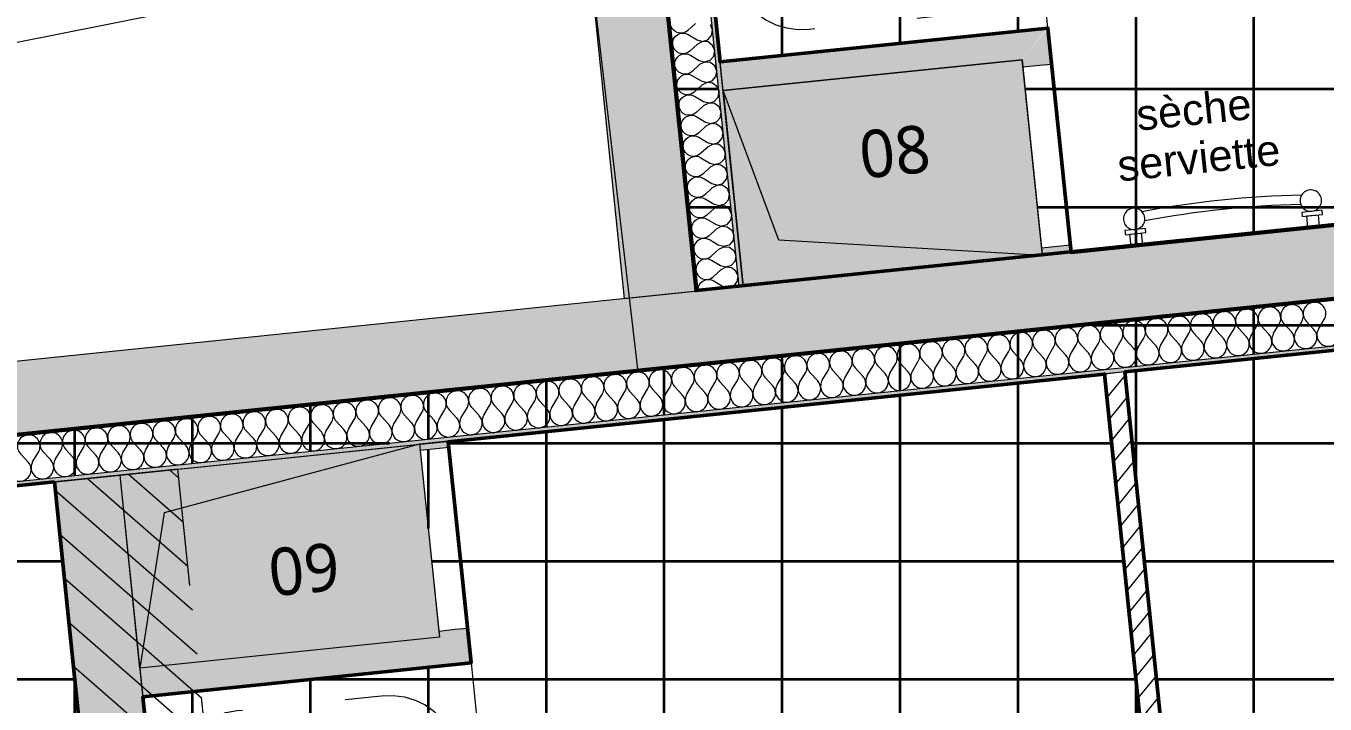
# Model space of a CAD drawing. Header units: metres. Extents: x 399 to 3028, y -427 to 863.
# Drawn here: x 720.035 to 723.186, y -309.528 to -307.885 of the extents above; entities that cross this region are included whole.
import ezdxf

# ---------------------------------------------------------------- set-up
doc = ezdxf.new("R2010")
doc.units = ezdxf.units.M
doc.linetypes.add('IMPORT-Lignes cachées _9_', pattern=[0.978056, 0.705556, -0.2725])
doc.linetypes.add('IMPORT-Traits plan _6_', pattern=[0.5, 0.25, -0.25])
for name, color, linetype, lineweight in [('01-Dalles_3D_Stylo_No__1', 250, 'Continuous', 9), ('01-Hatch poutres_Stylo_No__1', 250, 'Continuous', 9), ('01-Murs LOGTS', 250, 'Continuous', 9), ('01-Murs LOGTS_Stylo_No__1', 250, 'Continuous', 9), ('01-Murs LOGTS_Stylo_No__2', 8, 'Continuous', 9), ('01-Murs_structure', 250, 'Continuous', 9), ('01-Murs_structure_Stylo_No__1', 250, 'Continuous', 9), ('01-Murs_structure_Stylo_No__2', 8, 'Continuous', 9), ('01-Poutres_structure_Stylo_No__1', 250, 'Continuous', 9), ('02-Cloisons_2nd oeuvre', 250, 'Continuous', 9), ('02-Cloisons_2nd oeuvre_Stylo_No__1', 250, 'Continuous', 9), ('02-Gaines numerotées_Stylo_No__1', 250, 'Continuous', 9), ('02-Gaines numerotées_Stylo_No__2', 8, 'Continuous', 9), ('02-Gaines numerotées_Stylo_No__83', 7, 'Continuous', 18), ('03-Mobilier 2D_2D_Stylo_No__1', 250, 'Continuous', 9), ('03-Radiateurs_Stylo_No__1', 250, 'Continuous', 9), ('05-2D Divers_2D_Stylo_No__1', 250, 'Continuous', 9), ('06-SHAB pièces 50_Stylo_No__102', 71, 'Continuous', 50), ('AES-Charge', 5, 'Continuous', 35), ('Plan De Charge - PH R_1_dwg', 8, 'Continuous', 9)]:
    doc.layers.add(name, color=color, linetype=linetype, lineweight=lineweight)
doc.styles.add('Arial_4', font='arial.ttf', dxfattribs={"height": 0.075})
doc.styles.add('Malgun Gothic Semilight', font='malgunsl.ttf', dxfattribs={"height": 0.115})
pattern_1 = [(0, (46.337, 45.172), (0, 0.286), []), (90, (46.337, 45.172), (-0.286, 2e-17), [])]

# ---------------------------------------------------------------- blocks, each defined once
blk = doc.blocks.new('Plan De Charge - PH R_1_dwg__X16-779155-Plan De Charge - PH R_1 1_100')
at = {"layer": '01-Murs_structure_Stylo_No__2'}
for p, q in [((372.0271, -308.6197), (372.0413, -308.5962)), ((371.7536, -308.6479), (371.7677, -308.6244)), ((371.7973, -308.6434), (371.7787, -308.6232)), ((371.8083, -308.6423), (371.8224, -308.6187)), ((371.852, -308.6378), (371.8334, -308.6176)), ((371.863, -308.6367), (371.8771, -308.6131)), ((371.9068, -308.6322), (371.8881, -308.612)), ((371.9177, -308.631), (371.9319, -308.6075)), ((371.9615, -308.6265), (371.9428, -308.6063)), ((371.9724, -308.6254), (371.9866, -308.6018)), ((372.0162, -308.6209), (371.9975, -308.6007)), ((371.4253, -308.6818), (371.4395, -308.6582)), ((371.4691, -308.6773), (371.4504, -308.6571)), ((371.48, -308.6761), (371.4942, -308.6526)), ((371.5238, -308.6716), (371.5051, -308.6514)), ((371.5347, -308.6705), (371.5489, -308.6469)), ((371.5785, -308.666), (371.5598, -308.6458)), ((371.5894, -308.6649), (371.6036, -308.6413)), ((371.6332, -308.6604), (371.6145, -308.6402)), ((371.6441, -308.6592), (371.6583, -308.6356)), ((371.6879, -308.6547), (371.6692, -308.6345)), ((371.6989, -308.6536), (371.713, -308.63)), ((371.7426, -308.6491), (371.724, -308.6289)), ((371.1408, -308.7111), (371.1221, -308.6909)), ((371.1518, -308.71), (371.1659, -308.6864)), ((371.1955, -308.7055), (371.1769, -308.6853)), ((371.2065, -308.7043), (371.2206, -308.6808)), ((371.2502, -308.6998), (371.2316, -308.6796)), ((371.2612, -308.6987), (371.2753, -308.6751)), ((371.3049, -308.6942), (371.2863, -308.674)), ((371.3159, -308.6931), (371.33, -308.6695)), ((371.3597, -308.6885), (371.341, -308.6684)), ((371.3706, -308.6874), (371.3848, -308.6638)), ((371.4144, -308.6829), (371.3957, -308.6627)), ((370.8235, -308.7438), (370.8377, -308.7202)), ((370.8673, -308.7393), (370.8486, -308.7191)), ((370.8782, -308.7382), (370.8924, -308.7146)), ((370.922, -308.7337), (370.9033, -308.7135)), ((370.9329, -308.7325), (370.9471, -308.709)), ((370.9767, -308.728), (370.958, -308.7078)), ((370.9876, -308.7269), (371.0018, -308.7033)), ((371.0314, -308.7224), (371.0127, -308.7022)), ((371.0423, -308.7213), (371.0565, -308.6977)), ((371.0861, -308.7167), (371.0674, -308.6966)), ((371.097, -308.7156), (371.1112, -308.692)), ((370.4952, -308.7777), (370.5094, -308.7541)), ((370.539, -308.7731), (370.5203, -308.7529)), ((370.5499, -308.772), (370.5641, -308.7484)), ((370.5937, -308.7675), (370.575, -308.7473)), ((370.6047, -308.7664), (370.6188, -308.7428)), ((370.6484, -308.7619), (370.6298, -308.7417)), ((370.6594, -308.7607), (370.6735, -308.7372)), ((370.7031, -308.7562), (370.6845, -308.736)), ((370.7141, -308.7551), (370.7282, -308.7315)), ((370.7578, -308.7506), (370.7392, -308.7304)), ((370.7688, -308.7495), (370.7829, -308.7259)), ((370.8126, -308.7449), (370.7939, -308.7248)), ((370.2217, -308.8058), (370.2358, -308.7823)), ((370.2654, -308.8013), (370.2468, -308.7811)), ((370.2764, -308.8002), (370.2905, -308.7766)), ((370.3202, -308.7957), (370.3015, -308.7755)), ((370.3311, -308.7946), (370.3453, -308.771)), ((370.3749, -308.7901), (370.3562, -308.7699)), ((370.3858, -308.7889), (370.4, -308.7654)), ((370.4296, -308.7844), (370.4109, -308.7642)), ((370.4405, -308.7833), (370.4547, -308.7597)), ((370.4843, -308.7788), (370.4656, -308.7586)), ((369.8934, -308.8397), (369.9076, -308.8161)), ((369.9372, -308.8352), (369.9185, -308.815)), ((369.9481, -308.834), (369.9623, -308.8105)), ((369.9919, -308.8295), (369.9732, -308.8093)), ((370.0028, -308.8284), (370.017, -308.8048)), ((370.0466, -308.8239), (370.0279, -308.8037)), ((370.0576, -308.8228), (370.0717, -308.7992)), ((370.1013, -308.8183), (370.0827, -308.7981)), ((370.1123, -308.8171), (370.1264, -308.7936)), ((370.156, -308.8126), (370.1374, -308.7924)), ((370.167, -308.8115), (370.1811, -308.7879)), ((370.2107, -308.807), (370.1921, -308.7868)), ((369.6199, -308.8679), (369.634, -308.8443)), ((369.6636, -308.8634), (369.645, -308.8432)), ((369.6746, -308.8622), (369.6887, -308.8387)), ((369.7183, -308.8577), (369.6997, -308.8375)), ((369.7293, -308.8566), (369.7434, -308.833)), ((369.7731, -308.8521), (369.7544, -308.8319)), ((369.784, -308.851), (369.7982, -308.8274)), ((369.8278, -308.8465), (369.8091, -308.8263)), ((369.8387, -308.8453), (369.8529, -308.8217)), ((369.8825, -308.8408), (369.8638, -308.8206)), ((369.2916, -308.9017), (369.3058, -308.8781)), ((369.3354, -308.8972), (369.3167, -308.877)), ((369.3463, -308.8961), (369.3605, -308.8725)), ((369.3901, -308.8916), (369.3714, -308.8714)), ((369.401, -308.8904), (369.4152, -308.8669)), ((369.4448, -308.8859), (369.4261, -308.8657)), ((369.4557, -308.8848), (369.4699, -308.8612)), ((369.4995, -308.8803), (369.4808, -308.8601)), ((369.5104, -308.8792), (369.5246, -308.8556)), ((369.5542, -308.8746), (369.5355, -308.8545)), ((369.5652, -308.8735), (369.5793, -308.8499)), ((369.6089, -308.869), (369.5903, -308.8488)), ((369.0071, -308.931), (368.9884, -308.9108)), ((369.0181, -308.9299), (369.0322, -308.9063)), ((369.0618, -308.9254), (369.0432, -308.9052)), ((369.0728, -308.9243), (369.0869, -308.9007)), ((369.1165, -308.9198), (369.0979, -308.8996)), ((369.1275, -308.9186), (369.1416, -308.8951)), ((369.1712, -308.9141), (369.1526, -308.8939)), ((369.1822, -308.913), (369.1963, -308.8894)), ((369.226, -308.9085), (369.2073, -308.8883)), ((369.2369, -308.9074), (369.2511, -308.8838)), ((369.2807, -308.9028), (369.262, -308.8827)), ((368.8977, -308.9423), (368.879, -308.9221)), ((368.9086, -308.9412), (368.9228, -308.9176)), ((368.9524, -308.9367), (368.9337, -308.9165)), ((368.9633, -308.9356), (368.9775, -308.912))]:
    blk.add_line(p, q, dxfattribs=at)
for centre, start, end in [((371.963, -308.5877), 95.8851, 222.755), ((371.963, -308.5877), 329.0152, 95.8851), ((372.0177, -308.582), 95.8851, 222.755), ((372.0177, -308.582), 329.0152, 95.8851), ((371.6347, -308.6215), 95.8851, 222.755), ((371.6347, -308.6215), 329.0152, 95.8851), ((371.6894, -308.6159), 95.8851, 222.755), ((371.6894, -308.6159), 329.0152, 95.8851), ((371.7441, -308.6102), 95.8851, 222.755), ((371.7441, -308.6102), 329.0152, 95.8851), ((371.7989, -308.6046), 95.8851, 222.755), ((371.7989, -308.6046), 329.0152, 95.8851), ((371.8536, -308.5989), 95.8851, 222.755), ((371.8536, -308.5989), 329.0152, 95.8851), ((371.9083, -308.5933), 95.8851, 222.755), ((371.9083, -308.5933), 329.0152, 95.8851), ((371.3065, -308.6553), 95.8851, 222.755), ((371.3065, -308.6553), 329.0152, 95.8851), ((371.3612, -308.6497), 95.8851, 222.755), ((371.3612, -308.6497), 329.0152, 95.8851), ((371.4159, -308.644), 95.8851, 222.755), ((371.4159, -308.644), 329.0152, 95.8851), ((371.4706, -308.6384), 95.8851, 222.755), ((371.4706, -308.6384), 329.0152, 95.8851), ((371.5253, -308.6328), 95.8851, 222.755), ((371.5253, -308.6328), 329.0152, 95.8851), ((371.58, -308.6271), 95.8851, 222.755), ((371.58, -308.6271), 329.0152, 95.8851), ((371.9413, -308.6452), 149.0152, 42.755), ((371.996, -308.6395), 149.0152, 42.755), ((372.0507, -308.6339), 149.0152, 42.755), ((371.0329, -308.6835), 95.8851, 222.755), ((371.0329, -308.6835), 329.0152, 95.8851), ((371.0876, -308.6779), 95.8851, 222.755), ((371.0876, -308.6779), 329.0152, 95.8851), ((371.1423, -308.6722), 95.8851, 222.755), ((371.1423, -308.6722), 329.0152, 95.8851), ((371.197, -308.6666), 95.8851, 222.755), ((371.197, -308.6666), 329.0152, 95.8851), ((371.2518, -308.661), 95.8851, 222.755), ((371.2518, -308.661), 329.0152, 95.8851), ((371.6677, -308.6734), 149.0152, 42.755), ((371.7224, -308.6677), 149.0152, 42.755), ((371.7771, -308.6621), 149.0152, 42.755), ((371.8319, -308.6565), 149.0152, 42.755), ((371.8866, -308.6508), 149.0152, 42.755), ((370.7047, -308.7174), 95.8851, 222.755), ((370.7047, -308.7174), 329.0152, 95.8851), ((370.7594, -308.7117), 95.8851, 222.755), ((370.7594, -308.7117), 329.0152, 95.8851), ((370.8141, -308.7061), 95.8851, 222.755), ((370.8141, -308.7061), 329.0152, 95.8851), ((370.8688, -308.7004), 95.8851, 222.755), ((370.8688, -308.7004), 329.0152, 95.8851), ((370.9235, -308.6948), 95.8851, 222.755), ((370.9235, -308.6948), 329.0152, 95.8851), ((370.9782, -308.6892), 95.8851, 222.755), ((370.9782, -308.6892), 329.0152, 95.8851), ((371.3395, -308.7072), 149.0152, 42.755), ((371.3942, -308.7016), 149.0152, 42.755), ((371.4489, -308.6959), 149.0152, 42.755), ((371.5036, -308.6903), 149.0152, 42.755), ((371.5583, -308.6847), 149.0152, 42.755), ((371.613, -308.679), 149.0152, 42.755), ((370.4311, -308.7456), 95.8851, 222.755), ((370.4311, -308.7456), 329.0152, 95.8851), ((370.4858, -308.7399), 95.8851, 222.755), ((370.4858, -308.7399), 329.0152, 95.8851), ((370.5405, -308.7343), 95.8851, 222.755), ((370.5405, -308.7343), 329.0152, 95.8851), ((370.5952, -308.7286), 95.8851, 222.755), ((370.5952, -308.7286), 329.0152, 95.8851), ((370.6499, -308.723), 95.8851, 222.755), ((370.6499, -308.723), 329.0152, 95.8851), ((371.0112, -308.7411), 149.0152, 42.755), ((371.0659, -308.7354), 149.0152, 42.755), ((371.1206, -308.7298), 149.0152, 42.755), ((371.1753, -308.7241), 149.0152, 42.755), ((371.23, -308.7185), 149.0152, 42.755), ((371.2847, -308.7129), 149.0152, 42.755), ((370.1028, -308.7794), 95.8851, 222.755), ((370.1028, -308.7794), 329.0152, 95.8851), ((370.1576, -308.7738), 95.8851, 222.755), ((370.1576, -308.7738), 329.0152, 95.8851), ((370.2123, -308.7681), 95.8851, 222.755), ((370.2123, -308.7681), 329.0152, 95.8851), ((370.267, -308.7625), 95.8851, 222.755), ((370.267, -308.7625), 329.0152, 95.8851), ((370.3217, -308.7568), 95.8851, 222.755), ((370.3217, -308.7568), 329.0152, 95.8851), ((370.3764, -308.7512), 95.8851, 222.755), ((370.3764, -308.7512), 329.0152, 95.8851), ((370.7376, -308.7693), 149.0152, 42.755), ((370.7924, -308.7636), 149.0152, 42.755), ((370.8471, -308.758), 149.0152, 42.755), ((370.9018, -308.7523), 149.0152, 42.755), ((370.9565, -308.7467), 149.0152, 42.755), ((369.8293, -308.8076), 95.8851, 222.755), ((369.8293, -308.8076), 329.0152, 95.8851), ((369.884, -308.802), 95.8851, 222.755), ((369.884, -308.802), 329.0152, 95.8851), ((369.9387, -308.7963), 95.8851, 222.755), ((369.9387, -308.7963), 329.0152, 95.8851), ((369.9934, -308.7907), 95.8851, 222.755), ((369.9934, -308.7907), 329.0152, 95.8851), ((370.0481, -308.785), 95.8851, 222.755), ((370.0481, -308.785), 329.0152, 95.8851), ((370.4094, -308.8031), 149.0152, 42.755), ((370.4641, -308.7974), 149.0152, 42.755), ((370.5188, -308.7918), 149.0152, 42.755), ((370.5735, -308.7862), 149.0152, 42.755), ((370.6282, -308.7805), 149.0152, 42.755), ((370.6829, -308.7749), 149.0152, 42.755), ((369.501, -308.8414), 95.8851, 222.755), ((369.501, -308.8414), 329.0152, 95.8851), ((369.5557, -308.8358), 95.8851, 222.755), ((369.5557, -308.8358), 329.0152, 95.8851), ((369.6105, -308.8301), 95.8851, 222.755), ((369.6105, -308.8301), 329.0152, 95.8851), ((369.6652, -308.8245), 95.8851, 222.755), ((369.6652, -308.8245), 329.0152, 95.8851), ((369.7199, -308.8189), 95.8851, 222.755), ((369.7199, -308.8189), 329.0152, 95.8851), ((369.7746, -308.8132), 95.8851, 222.755), ((369.7746, -308.8132), 329.0152, 95.8851), ((370.1358, -308.8313), 149.0152, 42.755), ((370.1905, -308.8256), 149.0152, 42.755), ((370.2453, -308.82), 149.0152, 42.755), ((370.3, -308.8144), 149.0152, 42.755), ((370.3547, -308.8087), 149.0152, 42.755), ((369.1728, -308.8753), 95.8851, 222.755), ((369.1728, -308.8753), 329.0152, 95.8851), ((369.2275, -308.8696), 95.8851, 222.755), ((369.2275, -308.8696), 329.0152, 95.8851), ((369.2822, -308.864), 95.8851, 222.755), ((369.2822, -308.864), 329.0152, 95.8851), ((369.3369, -308.8583), 95.8851, 222.755), ((369.3369, -308.8583), 329.0152, 95.8851), ((369.3916, -308.8527), 95.8851, 222.755), ((369.3916, -308.8527), 329.0152, 95.8851), ((369.4463, -308.8471), 95.8851, 222.755), ((369.4463, -308.8471), 329.0152, 95.8851), ((369.8076, -308.8651), 149.0152, 42.755), ((369.8623, -308.8595), 149.0152, 42.755), ((369.917, -308.8538), 149.0152, 42.755), ((369.9717, -308.8482), 149.0152, 42.755), ((370.0264, -308.8426), 149.0152, 42.755), ((370.0811, -308.8369), 149.0152, 42.755), ((368.8992, -308.9035), 95.8851, 222.755), ((368.8992, -308.9035), 329.0152, 95.8851), ((368.9539, -308.8978), 95.8851, 222.755), ((368.9539, -308.8978), 329.0152, 95.8851), ((369.0086, -308.8922), 95.8851, 222.755), ((369.0086, -308.8922), 329.0152, 95.8851), ((369.0634, -308.8865), 95.8851, 222.755), ((369.0634, -308.8865), 329.0152, 95.8851), ((369.1181, -308.8809), 95.8851, 222.755), ((369.1181, -308.8809), 329.0152, 95.8851), ((369.534, -308.8933), 149.0152, 42.755), ((369.5887, -308.8877), 149.0152, 42.755), ((369.6434, -308.882), 149.0152, 42.755), ((369.6982, -308.8764), 149.0152, 42.755), ((369.7529, -308.8708), 149.0152, 42.755), ((369.2058, -308.9272), 149.0152, 42.755), ((369.2605, -308.9215), 149.0152, 42.755), ((369.3152, -308.9159), 149.0152, 42.755), ((369.3699, -308.9102), 149.0152, 42.755), ((369.4246, -308.9046), 149.0152, 42.755), ((369.4793, -308.899), 149.0152, 42.755), ((368.8775, -308.961), 149.0152, 42.755), ((368.9322, -308.9553), 149.0152, 42.755), ((368.9869, -308.9497), 149.0152, 42.755), ((369.0416, -308.9441), 149.0152, 42.755), ((369.0963, -308.9384), 149.0152, 42.755), ((369.1511, -308.9328), 149.0152, 42.755)]:
    blk.add_arc(centre, 0.0275, start, end, dxfattribs=at)
blk = doc.blocks.new('Plan De Charge - PH R_1_dwg__X204-779373-Plan De Charge - PH R_1 1_100')
at = {"layer": '01-Murs LOGTS_Stylo_No__2', "flags": 128}
for points in [[(370.4977, -307.8961), (370.492, -307.9001), (370.4855, -307.9023), (370.4786, -307.9027), (370.4719, -307.9012), (370.4658, -307.8979), (370.4609, -307.893), (370.4575, -307.8871), (370.4558, -307.8804)], [(370.5028, -307.9459), (370.4971, -307.9498), (370.4906, -307.9521), (370.4837, -307.9524), (370.477, -307.9509), (370.471, -307.9476), (370.466, -307.9428), (370.4626, -307.9368), (370.461, -307.9301), (370.4612, -307.9232), (370.4633, -307.9166), (370.4672, -307.9109), (370.4724, -307.9064), (370.4787, -307.9036), (370.4855, -307.9025), (370.4923, -307.9034), (370.4987, -307.9061), (370.5201, -307.9189), (370.5333, -307.9225), (370.5464, -307.9186), (370.5555, -307.9084), (370.5579, -307.8949), (370.5528, -307.8823)], [(370.516, -307.8792), (370.4977, -307.8961)], [(370.5079, -307.9956), (370.5023, -307.9995), (370.4958, -308.0018), (370.4889, -308.0022), (370.4822, -308.0006), (370.4761, -307.9973), (370.4712, -307.9925), (370.4678, -307.9865), (370.4661, -307.9798), (370.4663, -307.9729), (370.4685, -307.9664), (370.4723, -307.9606), (370.4776, -307.9562), (370.4838, -307.9533), (370.4906, -307.9523), (370.4975, -307.9531), (370.5038, -307.9558), (370.5253, -307.9687), (370.5385, -307.9722), (370.5516, -307.9683), (370.5606, -307.9581), (370.563, -307.9447), (370.5579, -307.932), (370.547, -307.9239), (370.5333, -307.9227), (370.5212, -307.9289), (370.5028, -307.9459)], [(370.5131, -308.0453), (370.5074, -308.0493), (370.5009, -308.0515), (370.494, -308.0519), (370.4873, -308.0504), (370.4812, -308.0471), (370.4763, -308.0423), (370.4729, -308.0363), (370.4712, -308.0296), (370.4715, -308.0227), (370.4736, -308.0161), (370.4774, -308.0104), (370.4827, -308.0059), (370.489, -308.003), (370.4958, -308.002), (370.5026, -308.0029), (370.509, -308.0056), (370.5304, -308.0184), (370.5436, -308.022), (370.5567, -308.0181), (370.5658, -308.0079), (370.5681, -307.9944), (370.5631, -307.9817), (370.5521, -307.9736), (370.5385, -307.9724), (370.5263, -307.9786), (370.5079, -307.9956)], [(370.5182, -308.0951), (370.5126, -308.099), (370.506, -308.1013), (370.4992, -308.1016), (370.4924, -308.1001), (370.4864, -308.0968), (370.4815, -308.092), (370.478, -308.086), (370.4764, -308.0793), (370.4766, -308.0724), (370.4787, -308.0658), (370.4826, -308.0601), (370.4878, -308.0556), (370.4941, -308.0528), (370.5009, -308.0517), (370.5078, -308.0526), (370.5141, -308.0553), (370.5356, -308.0682), (370.5487, -308.0717), (370.5618, -308.0678), (370.5709, -308.0576), (370.5733, -308.0441), (370.5682, -308.0315), (370.5572, -308.0233), (370.5436, -308.0222), (370.5314, -308.0284), (370.5131, -308.0453)], [(370.5234, -308.1448), (370.5177, -308.1488), (370.5112, -308.151), (370.5043, -308.1514), (370.4976, -308.1499), (370.4915, -308.1466), (370.4866, -308.1417), (370.4832, -308.1357), (370.4815, -308.129), (370.4818, -308.1221), (370.4839, -308.1156), (370.4877, -308.1098), (370.493, -308.1054), (370.4992, -308.1025), (370.5061, -308.1015), (370.5129, -308.1023), (370.5193, -308.105), (370.5407, -308.1179), (370.5539, -308.1215), (370.567, -308.1175), (370.5761, -308.1073), (370.5784, -308.0939), (370.5734, -308.0812), (370.5624, -308.0731), (370.5488, -308.0719), (370.5366, -308.0781), (370.5182, -308.0951)], [(370.5285, -308.1945), (370.5229, -308.1985), (370.5163, -308.2007), (370.5094, -308.2011), (370.5027, -308.1996), (370.4967, -308.1963), (370.4917, -308.1915), (370.4883, -308.1855), (370.4867, -308.1788), (370.4869, -308.1719), (370.489, -308.1653), (370.4929, -308.1596), (370.4981, -308.1551), (370.5044, -308.1522), (370.5112, -308.1512), (370.5181, -308.1521), (370.5244, -308.1548), (370.5458, -308.1676), (370.559, -308.1712), (370.5721, -308.1673), (370.5812, -308.1571), (370.5836, -308.1436), (370.5785, -308.1309), (370.5675, -308.1228), (370.5539, -308.1217), (370.5417, -308.1278), (370.5234, -308.1448)], [(370.5337, -308.2443), (370.528, -308.2482), (370.5215, -308.2505), (370.5146, -308.2508), (370.5079, -308.2493), (370.5018, -308.246), (370.4969, -308.2412), (370.4935, -308.2352), (370.4918, -308.2285), (370.4921, -308.2216), (370.4942, -308.215), (370.498, -308.2093), (370.5033, -308.2048), (370.5095, -308.202), (370.5163, -308.2009), (370.5232, -308.2018), (370.5295, -308.2045), (370.551, -308.2174), (370.5642, -308.2209), (370.5773, -308.217), (370.5863, -308.2068), (370.5887, -308.1934), (370.5836, -308.1807), (370.5727, -308.1725), (370.559, -308.1714), (370.5469, -308.1776), (370.5285, -308.1945)], [(370.5388, -308.294), (370.5331, -308.298), (370.5266, -308.3002), (370.5197, -308.3006), (370.513, -308.2991), (370.5069, -308.2958), (370.502, -308.2909), (370.4986, -308.2849), (370.4969, -308.2782), (370.4972, -308.2713), (370.4993, -308.2648), (370.5031, -308.259), (370.5084, -308.2546), (370.5147, -308.2517), (370.5215, -308.2507), (370.5283, -308.2515), (370.5347, -308.2542), (370.5561, -308.2671), (370.5693, -308.2707), (370.5824, -308.2668), (370.5915, -308.2565), (370.5938, -308.2431), (370.5888, -308.2304), (370.5778, -308.2223), (370.5642, -308.2211), (370.552, -308.2273), (370.5337, -308.2443)], [(370.5439, -308.3438), (370.5383, -308.3477), (370.5318, -308.3499), (370.5249, -308.3503), (370.5181, -308.3488), (370.5121, -308.3455), (370.5072, -308.3407), (370.5037, -308.3347), (370.5021, -308.328), (370.5023, -308.3211), (370.5045, -308.3145), (370.5083, -308.3088), (370.5135, -308.3043), (370.5198, -308.3014), (370.5266, -308.3004), (370.5335, -308.3013), (370.5398, -308.304), (370.5613, -308.3168), (370.5744, -308.3204), (370.5875, -308.3165), (370.5966, -308.3063), (370.599, -308.2928), (370.5939, -308.2801), (370.5829, -308.272), (370.5693, -308.2709), (370.5571, -308.277), (370.5388, -308.294)], [(370.5491, -308.3935), (370.5434, -308.3974), (370.5369, -308.3997), (370.53, -308.4), (370.5233, -308.3985), (370.5172, -308.3952), (370.5123, -308.3904), (370.5089, -308.3844), (370.5072, -308.3777), (370.5075, -308.3708), (370.5096, -308.3642), (370.5134, -308.3585), (370.5187, -308.354), (370.525, -308.3512), (370.5318, -308.3501), (370.5386, -308.351), (370.545, -308.3537), (370.5664, -308.3666), (370.5796, -308.3701), (370.5927, -308.3662), (370.6018, -308.356), (370.6041, -308.3426), (370.5991, -308.3299), (370.5881, -308.3217), (370.5745, -308.3206), (370.5623, -308.3268), (370.5439, -308.3438)], [(370.5491, -308.3935), (370.5674, -308.3765), (370.5796, -308.3703), (370.5932, -308.3715), (370.6042, -308.3796), (370.6093, -308.3923), (370.6069, -308.4058), (370.5978, -308.416), (370.5847, -308.4199), (370.5715, -308.4163), (370.5501, -308.4034), (370.5438, -308.4007), (370.5369, -308.3999), (370.5301, -308.4009), (370.5238, -308.4038), (370.5186, -308.4082), (370.5147, -308.414), (370.5126, -308.4205), (370.5124, -308.4274), (370.514, -308.4341), (370.5174, -308.4401), (370.5224, -308.445), (370.5284, -308.4483), (370.5351, -308.4498), (370.542, -308.4494), (370.5486, -308.4472), (370.5542, -308.4432)], [(370.5542, -308.4432), (370.5726, -308.4262), (370.5848, -308.4201), (370.5984, -308.4212), (370.6093, -308.4293), (370.6144, -308.442), (370.612, -308.4555), (370.603, -308.4657), (370.5899, -308.4696), (370.5767, -308.466), (370.5552, -308.4532), (370.5489, -308.4505), (370.5421, -308.4496), (370.5352, -308.4506), (370.529, -308.4535), (370.5237, -308.458), (370.5199, -308.4637), (370.5178, -308.4703), (370.5175, -308.4772), (370.5192, -308.4839), (370.5226, -308.4899), (370.5275, -308.4947), (370.5336, -308.498), (370.5403, -308.4995), (370.5472, -308.4991), (370.5537, -308.4969), (370.5594, -308.493)], [(370.5227, -308.5269), (370.5229, -308.52), (370.525, -308.5135), (370.5288, -308.5077), (370.5341, -308.5032), (370.5404, -308.5004), (370.5472, -308.4993), (370.554, -308.5002), (370.5604, -308.5029), (370.5818, -308.5158), (370.595, -308.5193), (370.6081, -308.5154), (370.6172, -308.5052), (370.6196, -308.4918), (370.6145, -308.4791), (370.6035, -308.4709), (370.5899, -308.4698), (370.5777, -308.476), (370.5594, -308.493)]]:
    blk.add_lwpolyline(points, dxfattribs=at)
blk = doc.blocks.new('Plan De Charge - PH R_1_dwg-779150-Plan De Charge - PH R_1 1_100')
at = {"layer": '01-Murs LOGTS', "lineweight": 35}
for color, points in [(18, [(370.3436, -308.5454), (370.5225, -308.5258), (370.2917, -306.2924), (370.1126, -306.3109), (370.3416, -308.5263)]), (10, [(370.6221, -308.5166), (370.6311, -308.5145), (370.4011, -306.281), (370.3912, -306.2821), (370.6221, -308.5161)])]:
    blk.add_hatch(color=color, dxfattribs=at).paths.add_polyline_path(points)
at = {"layer": '01-Murs_structure', "lineweight": 35}
for color, points in [(18, [(364.7062, -309.308), (375.7679, -308.1672), (375.749, -307.9888), (364.6878, -309.1301), (364.7061, -309.3075)]), (10, [(364.7185, -309.4274), (375.7803, -308.2872), (375.7788, -308.2773), (364.7174, -309.4174)])]:
    blk.add_hatch(color=color, dxfattribs=at).paths.add_polyline_path(points)
at = {"layer": '02-Cloisons_2nd oeuvre', "lineweight": 35}
for points in [[(370.5831, -308.0417), (371.3086, -307.9669), (371.3014, -307.8973), (370.5759, -307.972), (370.5824, -308.0354)], [(371.3086, -307.9669), (371.3692, -307.8903), (371.3014, -307.8973), (371.3079, -307.9597)], [(371.3086, -307.9669), (371.3782, -307.9597), (371.371, -307.8901), (371.3144, -307.9597)], [(371.3105, -307.9852), (371.3801, -307.9781), (371.3782, -307.9597), (371.3086, -307.9669)], [(371.3575, -308.4413), (371.4269, -308.4323), (371.4252, -308.4158), (371.3556, -308.4229), (371.3573, -308.4395)], [(369.8485, -308.9138), (369.9181, -308.9066), (369.9166, -308.8917), (369.8469, -308.8988)], [(369.1963, -311.268), (369.3504, -311.2019), (369.1208, -308.9736), (368.9616, -308.99), (369.1912, -311.2183)], [(369.8951, -309.3664), (369.9647, -309.3592), (369.9632, -309.3443), (369.8936, -309.3514), (369.8951, -309.3664)], [(369.1761, -309.5108), (369.9023, -309.436), (369.8951, -309.3664), (369.1689, -309.4412)], [(369.9719, -309.4288), (369.9718, -309.4274), (369.9647, -309.3592), (369.8951, -309.3664), (369.9702, -309.4274)], [(369.9023, -309.436), (369.9702, -309.4274), (369.8951, -309.3664), (369.9015, -309.4288)]]:
    blk.add_hatch(color=18, dxfattribs=at).paths.add_polyline_path(points)
at = {"layer": '02-Cloisons_2nd oeuvre'}
h = blk.add_hatch(dxfattribs=at)
h.set_pattern_fill('FP_85', color=28, style=0, pattern_type=2)
h.set_pattern_definition([(50.882, (-84.054, 39.28), (-0.0287063847, 0.0233440244), [])])
h.paths.add_polyline_path([(371.666, -310.2596), (371.7158, -310.2545), (371.5581, -308.7236), (371.5083, -308.7287), (371.5803, -309.4274)])
at = {"layer": '02-Gaines numerotées_Stylo_No__2', "lineweight": 35}
for points in [[(370.6313, -308.5161), (371.3573, -308.4395), (371.3086, -307.9669), (370.5824, -308.0417), (370.6313, -308.5157)], [(369.1689, -309.4412), (369.8951, -309.3664), (369.8469, -308.8988), (369.1208, -308.9736), (369.1675, -309.4274)]]:
    blk.add_hatch(color=10, dxfattribs=at).paths.add_polyline_path(points)
at = {"layer": 'AES-Charge'}
h = blk.add_hatch(dxfattribs=at)
h.set_pattern_fill('FP_93', color=1, style=0, pattern_type=2)
h.set_pattern_definition(pattern_1)
h.paths.add_polyline_path([(370.5225, -308.5258), (370.622, -308.5155), (370.3912, -306.2821), (370.2917, -306.2924), (370.5222, -308.523)])
h.paths.add_polyline_path([(371.4269, -308.4323), (373.5676, -308.211), (373.5013, -307.5669), (373.6308, -307.5536), (373.6375, -307.6233), (374.0756, -307.5781), (374.0684, -307.5085), (374.1482, -307.5003), (374.1449, -307.4686), (374.1947, -307.4635), (374.2645, -308.139), (377.6231, -307.7919), (377.3746, -305.38), (379.1499, -305.1945), (378.9042, -302.8093), (373.7696, -303.3384), (373.8926, -304.532), (373.888, -304.5325), (373.9846, -305.4675), (373.989, -305.4671), (374.0342, -305.9055), (370.4011, -306.281), (370.5759, -307.972), (371.371, -307.8901), (371.3782, -307.9783), (371.3105, -307.9852), (371.3575, -308.4227), (371.4252, -308.4158)])
h.paths.add_polyline_path([(373.6373, -308.2038), (373.6373, -308.2038), (373.6332, -308.1646)])
h.paths.add_polyline_path([(374.1946, -308.1462), (374.1946, -308.1462), (374.1784, -307.9888)])
h.paths.add_polyline_path([(377.5009, -307.7126), (377.424, -306.9665), (377.5036, -306.9583), (377.5805, -307.7044), (377.5309, -307.7095)])
h.paths.add_polyline_path([(374.0558, -306.6032), (374.0511, -306.5577), (373.7527, -306.5885), (373.686, -305.9417), (373.7855, -305.9315), (373.847, -306.5285), (374.0957, -306.5029), (374.1055, -306.5981), (374.0684, -306.6019)])
h.paths.add_polyline_path([(358.4033, -305.7337), (359.0242, -305.6721), (361.7465, -305.3915), (361.745, -305.3766), (361.7947, -305.3715), (361.7963, -305.3864), (362.2476, -305.3399), (362.2487, -305.3499), (360.1515, -305.566), (368.2592, -304.7881), (367.7737, -300.0768), (366.9862, -300.1909), (366.9857, -300.1876), (365.2043, -300.4457), (365.2034, -300.4493), (364.9112, -300.492), (364.9809, -300.4848), (365.3243, -303.8176), (364.6777, -303.8843), (364.7099, -304.1965), (364.6601, -304.2016), (364.6228, -303.8396), (365.2694, -303.773), (365.0029, -301.1867), (364.3563, -301.2533), (364.3421, -301.1149), (364.4117, -301.1078), (364.3666, -300.6701), (364.297, -300.6773), (364.2871, -300.5821), (363.6092, -300.6803), (363.6088, -300.677), (361.8274, -300.9352), (361.8264, -300.9387), (360.5277, -301.1269), (360.5272, -301.1236), (359.6366, -301.2527), (359.6357, -301.2562), (358.6483, -301.3993), (358.6824, -301.7303), (358.6777, -301.7308), (358.8622, -303.5213), (358.8669, -303.5208), (358.9086, -303.9247), (361.6964, -303.6374), (361.7036, -303.7071), (362.1412, -303.662), (362.1341, -303.5923), (362.2633, -303.579), (362.3484, -304.4051), (362.2987, -304.4102), (362.273, -304.161), (361.6763, -304.2225), (361.7056, -304.5061), (361.6558, -304.5112), (361.5723, -303.7005), (358.2293, -304.045), (358.3798, -305.5056)])
h.paths.add_polyline_path([(364.462, -305.1117), (363.716, -305.1886), (363.7078, -305.109), (364.4538, -305.0321), (364.4602, -305.094)])
h.paths.add_polyline_path([(363.1837, -305.2535), (363.1827, -305.2436), (364.7508, -305.082), (364.7493, -305.0671), (364.799, -305.0619), (364.8006, -305.0768), (365.8749, -304.9661), (365.8749, -304.9762), (363.194, -305.2524)])
h.paths.add_polyline_path([(368.7264, -304.7433), (372.0718, -304.4223), (372.0657, -304.3631), (372.1154, -304.358), (372.1216, -304.4175), (373.6844, -304.2676), (373.5701, -303.1579), (375.5715, -302.9517), (375.51, -302.3549), (375.2608, -302.3806), (375.2557, -302.3308), (375.6402, -302.2912), (375.6474, -302.3608), (376.0851, -302.3157), (376.0779, -302.2461), (376.1858, -302.235), (376.2524, -302.8815), (378.8836, -302.6099), (378.4621, -298.5277), (377.7663, -298.6285), (377.7658, -298.6252), (375.9844, -298.8834), (375.9836, -298.8869), (374.4741, -299.1057), (374.4736, -299.1023), (372.6922, -299.3605), (372.6913, -299.3641), (371.9834, -299.4666), (372.2162, -301.7261), (372.1665, -301.7312), (371.9339, -299.4738), (371.1166, -299.5923), (371.1161, -299.5889), (370.2254, -299.718), (370.2245, -299.7216), (369.2741, -299.8593), (369.2736, -299.856), (368.3829, -299.9851), (368.382, -299.9886), (367.9718, -300.048), (368.2831, -303.0693), (372.2621, -302.6594), (372.2556, -302.5966), (372.3054, -302.5915), (372.32, -302.7338), (372.2504, -302.7409), (372.2965, -303.1785), (372.3651, -303.1715), (372.3733, -303.251), (372.0053, -303.2889), (372.0252, -303.4927), (371.9765, -303.4977), (371.8992, -302.747), (368.5562, -303.0914), (368.6715, -304.2106), (368.6019, -304.2178), (368.647, -304.6555), (368.7166, -304.6483)])
h.paths.add_polyline_path([(362.2429, -304.0636), (362.2429, -304.0636), (362.2398, -304.034)])
h.paths.add_polyline_path([(374.1901, -303.0472), (374.1819, -302.9677), (374.928, -302.8908), (374.9362, -302.9704), (374.7917, -302.9853)])
h.paths.add_polyline_path([(377.7435, -303.0373), (377.7353, -302.9577), (378.4814, -302.8811), (378.4896, -302.9607), (377.7464, -303.037)])
h.paths.add_polyline_path([(358.7629, -301.5134), (358.7514, -301.4342), (359.4937, -301.3266), (359.5052, -301.4058), (359.0466, -301.4723)])
h.paths.add_polyline_path([(367.0009, -300.3154), (366.9894, -300.2362), (367.7316, -300.1286), (367.7431, -300.2078), (367.7387, -300.2084)])
h.paths.add_polyline_path([(369.4241, -299.9621), (369.4127, -299.8829), (370.1549, -299.7753), (370.1664, -299.8545), (370.1331, -299.8593)])
h.paths.add_polyline_path([(378.4428, -299.4559), (378.3659, -298.7098), (378.4455, -298.7016), (378.5224, -299.4477), (378.4493, -299.4552)])
h = blk.add_hatch(dxfattribs=at)
h.set_pattern_fill('FP_93', color=1, style=0, pattern_type=2)
h.set_pattern_definition(pattern_1)
h.paths.add_polyline_path([(373.8065, -331.0354), (373.8065, -331.0354), (373.8556, -331.0303)])
h.paths.add_polyline_path([(367.1789, -333.3051), (371.4584, -333.2239), (371.125, -329.9873), (371.088, -329.9911), (371.0829, -329.9414), (371.1696, -329.9324), (371.2085, -330.3103), (371.3179, -330.299), (371.3467, -330.5787), (372.8289, -330.426), (372.7611, -329.7685), (373.7161, -329.6701), (373.7279, -329.7845), (373.6782, -329.7896), (373.6715, -329.7249), (372.816, -329.8131), (372.8837, -330.4706), (371.3519, -330.6284), (371.5645, -332.6926), (372.3603, -332.6106), (372.3675, -332.6953), (372.2994, -332.7023), (372.3445, -333.14), (372.4141, -333.1328), (372.4223, -333.2057), (374.027, -333.1752), (373.7673, -330.655), (373.8171, -330.6499), (373.8563, -331.0239), (373.8788, -331.0215), (373.884, -331.0713), (373.8607, -331.0737), (374.0728, -333.1312), (374.9999, -333.0357), (374.7442, -330.5544), (374.7939, -330.5492), (375.0631, -333.1556), (378.3321, -333.0936), (377.9395, -329.2852), (374.6981, -329.6192), (374.7048, -329.6838), (374.655, -329.6889), (374.6433, -329.5745), (377.9343, -329.2351), (377.6367, -326.3475), (366.5794, -327.4869), (366.5845, -327.5369), (366.5796, -327.5375), (366.7282, -328.9798), (366.7332, -328.9793), (366.7519, -329.1608), (366.7469, -329.1614), (366.8432, -330.0964), (366.8482, -330.0959), (366.8769, -330.3747), (370.2175, -330.0305), (370.2226, -330.0803), (366.8821, -330.4245), (366.9709, -331.2867), (366.9659, -331.2872), (367.1504, -333.0777), (367.1554, -333.0772), (367.1736, -333.2535)])
h.paths.add_polyline_path([(368.2491, -333.2189), (367.4991, -333.2189), (367.4991, -333.1389), (368.2491, -333.1389)])
h.paths.add_polyline_path([(374.1567, -333.1728), (375.0123, -333.1566), (375.005, -333.0854), (374.4475, -333.1428)])
h.paths.add_polyline_path([(374.7494, -330.9821), (374.7443, -330.9324), (374.7826, -330.9284), (374.7877, -330.9782)])
h.paths.add_polyline_path([(377.1309, -329.4868), (377.1227, -329.4072), (377.8687, -329.3303), (377.8769, -329.4099)])
h.paths.add_polyline_path([(366.9173, -327.572), (366.9091, -327.4924), (367.6552, -327.4155), (367.6634, -327.4951)])
h.paths.add_polyline_path([(372.5101, -327.5314), (372.5049, -327.4816), (372.7541, -327.4559), (372.6927, -326.8593), (373.4188, -326.7845), (373.4854, -327.4311), (373.3561, -327.4444), (373.3492, -327.3747), (372.9113, -327.4198), (372.9184, -327.4895), (372.7541, -327.5062)])
h.paths.add_polyline_path([(366.5589, -327.2879), (370.8018, -326.8507), (370.5392, -324.3023), (370.589, -324.2972), (370.6169, -324.5686), (371.6445, -324.4627), (371.6496, -324.5125), (370.7315, -324.6071), (370.9057, -326.2981), (371.7015, -326.2161), (371.7087, -326.3008), (371.6406, -326.3079), (371.6872, -326.7454), (371.7553, -326.7384), (371.7568, -326.7523), (374.3252, -326.4876), (374.1238, -324.533), (374.1736, -324.5278), (374.3751, -326.4825), (377.6161, -326.1481), (377.3188, -323.2639), (374.0777, -323.5978), (374.0844, -323.6624), (374.0347, -323.6675), (374.028, -323.6029), (373.8722, -323.5255), (373.8945, -323.4807), (374.0373, -323.5517), (377.3137, -323.2137), (377.0162, -320.3282), (365.9592, -321.4683), (365.9643, -321.5179), (365.9595, -321.5184), (366.1081, -322.9607), (366.1129, -322.9602), (366.15, -323.32), (366.1451, -323.3205), (366.2415, -324.2556), (366.2464, -324.2551), (366.2729, -324.5126), (366.268, -324.5131), (366.5453, -327.1989), (366.5496, -327.1984)])
h.paths.add_polyline_path([(377.5922, -327.1998), (377.5153, -326.4537), (377.5949, -326.4455), (377.6718, -327.1916), (377.6283, -327.1961)])
h.paths.add_polyline_path([(366.8787, -327.1975), (366.8705, -327.1179), (367.6166, -327.041), (367.6248, -327.1206), (367.4371, -327.14)])
h.paths.add_polyline_path([(373.1862, -325.014), (373.1862, -325.014), (373.2352, -325.0089)])
h.paths.add_polyline_path([(373.3484, -326.5883), (373.1189, -324.3611), (372.5151, -324.4233), (372.5099, -324.3736), (373.1635, -324.3062), (373.2359, -325.0025), (373.2585, -325.0001), (373.2636, -325.0499), (373.2404, -325.0523), (373.3981, -326.5831)])
h.paths.add_polyline_path([(374.129, -324.9607), (374.1239, -324.911), (374.1622, -324.907), (374.1673, -324.9568)])
h.paths.add_polyline_path([(376.5105, -323.4654), (376.5023, -323.3858), (377.2483, -323.3089), (377.2565, -323.3885)])
h.paths.add_polyline_path([(370.4501, -323.4369), (370.4391, -323.3303), (372.9856, -323.0679), (372.8153, -321.4148), (372.7357, -321.423), (372.7288, -321.3533), (372.2909, -321.3984), (372.2981, -321.4681), (372.1687, -321.4814), (372.1021, -320.8349), (372.7984, -320.7631), (373.0354, -323.0628), (373.0498, -323.0613), (373.1152, -323.0938), (373.093, -323.1386), (373.0405, -323.1125), (370.4939, -323.3749), (370.4998, -323.4317)])
h.paths.add_polyline_path([(370.0295, -321.7016), (370.0244, -321.6519), (370.2736, -321.6262), (370.2121, -321.0296), (370.3116, -321.0193), (370.3782, -321.6657), (370.2121, -321.6828)])
h.paths.add_polyline_path([(366.2969, -321.5506), (366.2887, -321.471), (367.0348, -321.3941), (367.043, -321.4737), (366.5589, -321.5236)])
h.paths.add_polyline_path([(365.9386, -321.2687), (376.9957, -320.1288), (376.6983, -317.2436), (373.4078, -317.5827), (373.396, -317.4683), (373.4457, -317.4632), (373.4524, -317.5278), (376.6931, -317.1934), (376.3957, -314.308), (370.5368, -314.9118), (370.5384, -314.9267), (370.4687, -314.9339), (370.5154, -315.3714), (370.5835, -315.3644), (370.5922, -315.449), (369.7964, -315.531), (369.9706, -317.222), (371.5025, -317.0642), (371.5702, -317.7217), (372.4257, -317.6336), (372.4191, -317.5689), (372.4688, -317.5638), (372.4806, -317.6782), (371.5256, -317.7766), (371.4579, -317.1191), (369.8663, -317.283), (369.9341, -317.9406), (369.8474, -317.9495), (369.8422, -317.8998), (369.8792, -317.896), (369.5819, -315.0101), (365.3388, -315.4473), (365.348, -315.5366), (365.3432, -315.5371), (365.6199, -318.2229), (365.6247, -318.2224), (365.6361, -318.3331), (368.9768, -317.9889), (368.982, -318.0387), (365.6413, -318.3829), (365.6689, -318.6515), (365.6641, -318.652), (365.7605, -319.587), (365.7653, -319.5865), (365.7782, -319.7114), (365.7733, -319.7119), (365.9245, -321.154), (365.9268, -321.1537), (365.9385, -321.2674)])
h.paths.add_polyline_path([(366.2606, -321.198), (366.2524, -321.1185), (366.9985, -321.0416), (367.0067, -321.1212), (366.5589, -321.1673)])
h.paths.add_polyline_path([(376.9718, -321.1784), (376.895, -320.4324), (376.9745, -320.4242), (377.0514, -321.1702)])
h.paths.add_polyline_path([(372.0517, -320.6386), (371.9903, -320.042), (371.7411, -320.0676), (371.736, -320.0179), (372.1443, -319.9757), (372.1512, -320.0453), (372.5892, -320.0002), (372.582, -319.9306), (372.7113, -319.9172), (372.7779, -320.5638), (372.0917, -320.6345)])
h.paths.add_polyline_path([(376.8558, -320.0523), (376.7789, -319.3063), (376.8585, -319.2981), (376.9354, -320.0441), (376.9055, -320.0472)])
h.paths.add_polyline_path([(375.8692, -317.241), (375.861, -317.1614), (376.607, -317.0845), (376.6152, -317.1641), (376.331, -317.1934)])
h.paths.add_polyline_path([(372.3299, -316.7035), (372.1286, -314.7489), (372.1783, -314.7437), (372.336, -316.2746), (372.3592, -316.2722), (372.3644, -316.322), (372.3411, -316.3244), (372.3797, -316.6984)])
h.paths.add_polyline_path([(373.3068, -316.6029), (373.1053, -314.6472), (373.155, -314.6421), (373.3565, -316.5978)])
h.paths.add_polyline_path([(373.2298, -316.2328), (373.2247, -316.1831), (373.263, -316.1791), (373.2681, -316.2288)])
h.paths.add_polyline_path([(365.6788, -315.5511), (365.6706, -315.4716), (366.4167, -315.3947), (366.4249, -315.4743)])
h.paths.add_polyline_path([(365.3183, -315.2484), (371.4613, -314.6154), (371.3947, -313.9688), (371.524, -313.9555), (371.531, -314.0252), (371.9689, -313.98), (371.9617, -313.9104), (372.0413, -313.9022), (371.871, -312.2491), (369.3244, -312.5114), (369.3134, -312.4049), (369.3632, -312.3997), (369.369, -312.4566), (371.9156, -312.1942), (371.9617, -312.158), (371.9926, -312.1973), (371.9351, -312.2425), (371.9207, -312.2439), (372.1577, -314.5436), (376.3751, -314.1085), (376.0778, -311.2235), (372.8, -311.5625), (372.6765, -311.6596), (372.6456, -311.6203), (372.7824, -311.5128), (372.7757, -311.4482), (372.8254, -311.443), (372.8349, -311.5074), (376.0726, -311.1733), (375.7751, -308.2877), (369.9166, -308.8917), (369.9181, -308.9066), (369.8485, -308.9138), (369.8951, -309.3513), (369.9632, -309.3443), (369.9719, -309.4288), (369.1761, -309.5108), (369.3504, -311.2019), (370.2685, -311.1073), (370.2736, -311.157), (369.2461, -311.2629), (369.274, -311.5343), (369.2243, -311.5394), (368.9616, -308.99), (364.7185, -309.4274), (364.7276, -309.5161), (364.7229, -309.5166), (364.9996, -312.2024), (365.0044, -312.2019), (365.0331, -312.4805), (365.0283, -312.4809), (365.1247, -313.416), (365.1294, -313.4155), (365.1578, -313.6911), (365.1531, -313.6916), (365.3017, -315.1339), (365.3064, -315.1335), (365.3182, -315.2479)])
h.paths.add_polyline_path([(365.6404, -315.1779), (365.6322, -315.0983), (366.3782, -315.0214), (366.3864, -315.101)])
h.paths.add_polyline_path([(369.5713, -314.8101), (369.5099, -314.2135), (369.2607, -314.2391), (369.2555, -314.1894), (369.6042, -314.1535), (369.6708, -314.7998), (369.6093, -314.8062)])
h.paths.add_polyline_path([(376.2355, -314.0322), (376.1587, -313.2861), (376.2383, -313.2779), (376.3151, -314.024), (376.2849, -314.0271)])
h.paths.add_polyline_path([(375.2489, -311.2208), (375.2407, -311.1413), (375.9868, -311.0644), (375.995, -311.144), (375.7107, -311.1733)])
h.paths.add_polyline_path([(371.1391, -311.0679), (371.1339, -311.0181), (371.7377, -310.9559), (371.5083, -308.7287), (371.5581, -308.7236), (371.7158, -310.2545), (371.739, -310.2521), (371.7441, -310.3018), (371.7209, -310.3042), (371.7926, -311.0005), (371.4715, -311.0336)])
h.paths.add_polyline_path([(372.6865, -310.5827), (372.4851, -308.627), (372.5348, -308.6219), (372.7363, -310.5776)])
h.paths.add_polyline_path([(372.6095, -310.2126), (372.6044, -310.1629), (372.6427, -310.159), (372.6478, -310.2087)])
h.paths.add_polyline_path([(365.0586, -309.531), (365.0504, -309.4514), (365.7964, -309.3745), (365.8046, -309.4541), (365.6121, -309.474)])
h.paths.add_polyline_path([(364.7174, -309.4174), (375.7741, -308.2772), (375.7628, -308.1683), (364.7062, -309.308), (364.7127, -309.3714)])
at = {"layer": '01-Dalles_3D_Stylo_No__1', "flags": 128}
blk.add_lwpolyline([(366.3046, -309.1428), (366.0931, -307.0737), (367.7367, -306.9055), (367.8395, -307.8986), (370.2514, -307.6518), (370.3762, -308.7233)], close=True, dxfattribs=at)
at = {"layer": '01-Hatch poutres_Stylo_No__1'}
for p, q in [((369.1414, -308.9714), (369.2744, -309.0873)), ((369.2408, -308.9611), (369.2634, -308.9808)), ((369.0421, -308.9816), (369.2853, -309.1939)), ((368.9637, -309.0102), (369.2963, -309.3004)), ((368.9747, -309.1168), (369.3073, -309.407)), ((368.9857, -309.2234), (369.3183, -309.5135)), ((368.9968, -309.3299), (369.3293, -309.62)), ((369.0078, -309.4365), (369.3402, -309.7266))]:
    blk.add_line(p, q, dxfattribs=at)
at = {"layer": '01-Murs LOGTS_Stylo_No__1'}
blk.add_line((370.6221, -308.5166), (370.3912, -306.2821), dxfattribs=at)
at = {"layer": '01-Murs LOGTS_Stylo_No__1', "flags": 128}
for points in [[(370.5227, -308.5269), (370.2917, -306.2924), (374.0342, -305.9055), (374.0157, -305.7265), (373.989, -305.4671), (373.8099, -305.4855), (373.8188, -305.5721)], [(369.0481, -306.2399), (368.9565, -306.2494), (368.975, -306.4284), (370.1126, -306.3109), (370.2356, -307.5002), (368.0016, -307.7311), (368.017, -307.8803), (370.251, -307.6494), (370.3436, -308.5454), (370.6321, -308.5156), (370.4011, -306.281), (370.2917, -306.2924)]]:
    blk.add_lwpolyline(points, dxfattribs=at)
at = {"layer": '01-Murs_structure_Stylo_No__1'}
for p, q in [((364.7062, -309.308), (375.768, -308.1678)), ((364.7174, -309.4174), (375.7792, -308.2772))]:
    blk.add_line(p, q, dxfattribs=at)
at = {"layer": '01-Murs_structure_Stylo_No__1', "flags": 128}
blk.add_lwpolyline([(375.7495, -307.9888), (364.6877, -309.129), (364.7185, -309.4274), (375.7803, -308.2872)], close=True, dxfattribs=at)
at = {"layer": '01-Poutres_structure_Stylo_No__1', "linetype": 'IMPORT-Lignes cachées _9_', "flags": 128}
blk.add_lwpolyline([(369.5631, -314.811), (369.8615, -314.7802), (369.2611, -308.959), (368.9627, -308.9897)], close=True, dxfattribs=at)
at = {"layer": '02-Cloisons_2nd oeuvre_Stylo_No__1', "flags": 128}
for points in [[(371.3556, -308.4229), (371.3575, -308.4413), (371.4271, -308.4341), (371.4252, -308.4158), (371.3801, -307.9781), (371.3782, -307.9597), (371.371, -307.8901), (370.5753, -307.9721), (370.5824, -308.0417), (371.3086, -307.9669), (371.3105, -307.9852), (371.3556, -308.4229)], [(371.7158, -310.2545), (371.5581, -308.7236), (371.5083, -308.7287), (371.6705, -310.303), (371.7202, -310.2979)], [(369.9181, -308.9066), (369.9166, -308.8917), (369.8469, -308.8988), (369.8485, -308.9138), (369.8936, -309.3514), (369.8951, -309.3664), (369.1689, -309.4412), (369.1761, -309.5108), (369.9719, -309.4288), (369.9647, -309.3592), (369.9632, -309.3443), (369.9181, -308.9066)], [(369.3504, -311.2019), (369.3555, -311.2516), (369.3504, -311.2019), (369.1208, -308.9736), (368.9616, -308.99), (369.1963, -311.268), (369.3555, -311.2516)]]:
    blk.add_lwpolyline(points, dxfattribs=at)
for points in [[(371.3954, -308.4188), (371.4252, -308.4158), (371.3801, -307.9781), (371.3503, -307.9812), (371.3105, -307.9852), (371.3556, -308.4229)], [(369.8883, -308.9097), (369.8485, -308.9138), (369.8936, -309.3514), (369.9334, -309.3473), (369.9632, -309.3443), (369.9181, -308.9066)]]:
    blk.add_lwpolyline(points, close=True, dxfattribs=at)
at = {"layer": '02-Gaines numerotées_Stylo_No__2', "flags": 128}
for points in [[(371.3086, -307.9669), (370.5824, -308.0417), (370.6313, -308.5161), (371.3575, -308.4413)], [(369.1689, -309.4412), (369.1208, -308.9736), (369.8469, -308.8988), (369.8951, -309.3664)]]:
    blk.add_lwpolyline(points, close=True, dxfattribs=at)
at = {"layer": '02-Gaines numerotées_Stylo_No__83', "flags": 128}
for points in [[(371.3575, -308.4413), (370.7182, -308.4042), (370.5832, -308.0417), (370.6321, -308.5156)], [(369.8469, -308.8988), (369.2278, -309.0651), (369.1689, -309.4412), (369.1208, -308.9736)]]:
    blk.add_lwpolyline(points, close=True, dxfattribs=at)
at = {"layer": '03-Mobilier 2D_2D_Stylo_No__1', "linetype": 'IMPORT-Traits plan _6_', "flags": 128}
for points in [[(371.3711, -307.8901), (371.1969, -306.1991), (370.4011, -306.281), (370.5753, -307.9721)], [(370.6186, -307.7683), (370.6235, -307.7925), (370.6332, -307.8155), (370.6472, -307.8365), (370.6652, -307.855), (370.6866, -307.8704), (370.7108, -307.8821), (370.737, -307.8899), (370.7644, -307.8935), (370.7923, -307.8928), (371.1424, -307.8567), (371.1698, -307.8517), (371.196, -307.8426), (371.2201, -307.8297), (371.2413, -307.8132), (371.2592, -307.7938), (371.273, -307.7721), (371.2824, -307.7486), (371.2872, -307.7241), (371.2871, -307.6994), (371.1695, -306.558), (371.1591, -306.5071), (371.1389, -306.4588), (371.1095, -306.4146), (371.0717, -306.3758), (371.0268, -306.3436), (370.976, -306.3189), (370.921, -306.3025), (370.8633, -306.295), (370.8048, -306.2964), (370.7472, -306.3069), (370.6923, -306.3261), (370.6418, -306.3533), (370.5971, -306.3878), (370.5597, -306.4285), (370.5306, -306.4742), (370.5108, -306.5235), (370.5008, -306.5749), (370.5011, -306.6268)], [(369.9719, -309.4288), (370.1462, -311.1199), (369.3504, -311.2019), (369.1761, -309.5108)], [(369.2601, -309.7016), (369.26, -309.6768), (369.2647, -309.6524), (369.2742, -309.6289), (369.288, -309.6071), (369.3058, -309.5877), (369.3271, -309.5713), (369.3512, -309.5583), (369.3773, -309.5492), (369.4048, -309.5442), (369.7549, -309.5082), (369.7828, -309.5074), (369.8102, -309.511), (369.8364, -309.5188), (369.8606, -309.5306), (369.882, -309.5459), (369.9, -309.5644), (369.914, -309.5855), (369.9236, -309.6085), (369.9286, -309.6327), (370.0462, -310.7741), (370.0464, -310.826), (370.0365, -310.8774), (370.0167, -310.9267), (369.9876, -310.9724), (369.9502, -311.0131), (369.9055, -311.0476), (369.8549, -311.0749), (369.8, -311.094), (369.7425, -311.1045), (369.684, -311.106), (369.6263, -311.0984), (369.5713, -311.0821), (369.5205, -311.0574), (369.4755, -311.0252), (369.4378, -310.9864), (369.4083, -310.9422), (369.3881, -310.8939), (369.3777, -310.843)]]:
    blk.add_lwpolyline(points, close=True, dxfattribs=at)
at = {"layer": '03-Mobilier 2D_2D_Stylo_No__1', "flags": 128}
for points in [[(372.0372, -308.3417), (372.0362, -308.3317), (371.9865, -308.3368), (371.9875, -308.3468)], [(372.0291, -308.372), (372.0017, -308.3749), (371.9987, -308.3456), (372.0261, -308.3428)], [(371.6086, -308.3858), (371.6076, -308.3758), (371.5578, -308.381), (371.5589, -308.3909)], [(371.6005, -308.4162), (371.573, -308.419), (371.57, -308.3898), (371.5975, -308.3869)]]:
    blk.add_lwpolyline(points, close=True, dxfattribs=at)
at = {"layer": '03-Mobilier 2D_2D_Stylo_No__1'}
for centre, radius, start, end in [((372.0337, -310.6312), 2.3365, 91.1621, 100.7084), ((372.0087, -308.3084), 0.026, 72.8337, 252.8337), ((372.0087, -308.3084), 0.026, 149.2756, 201.2801), ((372.0087, -308.3084), 0.026, 252.8337, 72.8337), ((371.5801, -308.3525), 0.026, 72.8337, 252.8337), ((371.5801, -308.3525), 0.026, 252.8337, 72.8337), ((371.5801, -308.3525), 0.026, 349.4959, 41.3848), ((372.036, -310.6538), 2.3365, 91.2652, 100.6154)]:
    blk.add_arc(centre, radius, start, end, dxfattribs=at)
at = {"layer": '05-2D Divers_2D_Stylo_No__1', "flags": 128}
blk.add_lwpolyline([(370.2512, -307.6502), (368.1702, -308.0639), (368.1111, -308.7756)], dxfattribs=at)
at = {"layer": '06-SHAB pièces 50_Stylo_No__102', "flags": 128}
for points in [[(373.6861, -305.9426), (370.4018, -306.281), (370.5761, -307.972), (371.371, -307.8901), (371.4271, -308.4337), (373.5679, -308.2131), (373.5013, -307.5669), (374.1482, -307.5003), (374.0511, -306.5577), (373.7527, -306.5885)], [(372.6426, -310.159), (372.4848, -308.6281), (371.5579, -308.7236), (371.7156, -310.2545)], [(371.7378, -310.9559), (371.5083, -308.7287), (369.9167, -308.8927), (369.9719, -309.4288), (369.1761, -309.5108), (369.3504, -311.2019)], [(368.9616, -308.99), (364.7185, -309.4272), (365.3182, -315.2485), (369.3221, -314.836), (369.2555, -314.1895), (369.6042, -314.1535), (369.6708, -314.7998), (371.4613, -314.6154), (371.3947, -313.9688), (372.0413, -313.9022), (371.871, -312.2491), (369.3244, -312.5114), (368.9965, -309.3288)]]:
    blk.add_lwpolyline(points, close=True, dxfattribs=at)
at = {"layer": 'AES-Charge', "color": 20, "lineweight": 50, "flags": 128}
for points in [[(358.6433, -301.3966), (378.4627, -298.5242), (379.1499, -305.1945), (377.3746, -305.38), (377.6231, -307.7919), (370.5178, -308.5263), (370.2866, -306.2897), (374.0297, -305.903), (373.8589, -304.2508), (358.2869, -305.7448), (357.9306, -304.0726), (358.9086, -303.9718), (358.6433, -301.3966)], [(364.7011, -309.3048), (375.7625, -308.1646), (378.3321, -333.0936), (367.1738, -333.3052), (364.7011, -309.3048)]]:
    blk.add_lwpolyline(points, dxfattribs=at)
for name in ['Plan De Charge - PH R_1_dwg__X204-779373-Plan De Charge - PH R_1 1_100', 'Plan De Charge - PH R_1_dwg__X16-779155-Plan De Charge - PH R_1 1_100']:
    blk.add_blockref(name, (0, 0))
at = {"layer": '02-Gaines numerotées_Stylo_No__1', "color": 7, "char_height": 0.115, "width": 0.20596, "attachment_point": 1, "rotation": 5.8824, "line_spacing_factor": 1.113779, "style": 'Malgun Gothic Semilight'}
for s, insert in [('08', (370.9083, -308.141)), ('09', (369.4755, -309.1536))]:
    blk.add_mtext(s, dxfattribs=dict(at, insert=insert))
at = {"layer": '03-Radiateurs_Stylo_No__1', "color": 7, "char_height": 0.075, "attachment_point": 1, "rotation": 5.8824, "line_spacing_factor": 0.941778, "style": 'Arial_4'}
for s, insert, width in [('sèche', (371.5818, -308.0644), 0.334235), ('serviette', (371.536, -308.1874), 0.473806)]:
    blk.add_mtext(s, dxfattribs=dict(at, insert=insert, width=width))

msp = doc.modelspace()

# ---------------------------------------------------------------- block references
at = {"layer": 'Plan De Charge - PH R_1_dwg', "color": 10, "lineweight": 35}
msp.add_blockref('Plan De Charge - PH R_1_dwg-779150-Plan De Charge - PH R_1 1_100', (351.1425, 0), dxfattribs=at)

doc.saveas('drawing.dxf')
